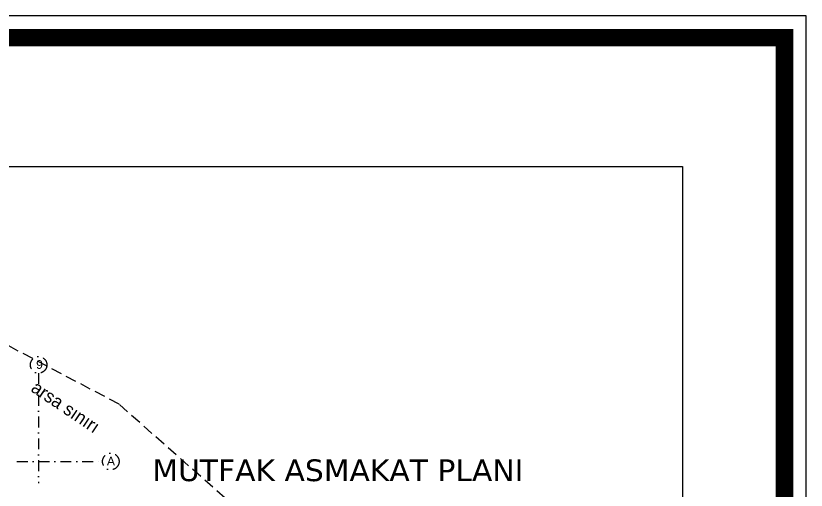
# Model space of a CAD drawing. Header units: millimetres. Extents: x -29311 to -3405, y 28913 to 42880.
# Drawn here: x -23177 to -21357, y 41210 to 42302 of the extents above; entities that cross this region are included whole.
import ezdxf

# ---------------------------------------------------------------- set-up
doc = ezdxf.new("R2010")
doc.units = ezdxf.units.MM
for name, pattern in [('( Hidden )', [0.375, 0.25, -0.125]), ('DASHDOT', [1, 0.5, -0.25, 0, -0.25]), ('DASHDOT2', [0.5, 0.25, -0.125, 0, -0.125])]:
    doc.linetypes.add(name, pattern=pattern)
for name, color, linetype in [('A-AKS', 57, 'DASHDOT'), ('A-AKS.', 57, 'DASHDOT2'), ('vaz_bina2', 161, 'Continuous'), ('yazı1', 7, 'Continuous'), ('Yazılar', 253, 'Continuous')]:
    doc.layers.add(name, color=color, linetype=linetype)
doc.styles.add('HA_SMART', font='')
doc.styles.get("Standard").update_dxf_attribs({"font": 'arial.ttf'})
doc.styles.add('text1', font='arial.ttf')
doc.styles.get('HA_SMART').set_extended_font_data('Sakkal Majalla')

# ---------------------------------------------------------------- blocks, each defined once
blk = doc.blocks.new('ANTET')
at = {"color": 251, "const_width": 20, "elevation": 0}
blk.add_lwpolyline([(-18595.04, -50619.36), (-18595.04, -52600.11), (-14668.24, -52600.11), (-14668.24, -50619.36)], close=True, dxfattribs=at)
at = {"layer": 'Yazılar', "elevation": 0}
for points in [[(-18620.04, -50594.36), (-18620.04, -52625.11), (-14643.24, -52625.11), (-14643.24, -50594.36)], [(-18397.88, -50768.01), (-14785.5, -50768.01), (-14785.5, -52468.87), (-18397.88, -52468.87)]]:
    blk.add_lwpolyline(points, close=True, dxfattribs=at)
blk = doc.blocks.new('AKS')
at = {"layer": 'A-AKS.', "ltscale": 100}
for p, q in [((5256.6, 2308.4), (5256.6, 2054.9)), ((5206.6, 2104.9), (5403.8, 2104.9))]:
    blk.add_line(p, q, dxfattribs=at)
for centre in [(5256.6, 2327.4), (5422.8, 2104.9)]:
    blk.add_circle(centre, 19, dxfattribs=at)
at = {"layer": 'A-AKS.', "ltscale": 100, "char_height": 20, "width": 18.894, "attachment_point": 1, "style": 'text1'}
for s, insert in [('9', (5250.8, 2338.2)), ('A', (5413.8, 2115.8))]:
    blk.add_mtext(s, dxfattribs=dict(at, insert=insert))
blk = doc.blocks.new('MUTFAK K')
at = {"layer": 'yazı1', "insert": (-13536.82, 41280.8), "char_height": 50, "width": 1514.585, "attachment_point": 1}
blk.add_mtext('{\\fVerdana|b0|i0|c162|p34;MUTFAK ASMAKAT PLANI }', dxfattribs=at)

msp = doc.modelspace()

# ---------------------------------------------------------------- linework, layer by layer
at = {"layer": 'vaz_bina2', "linetype": '( Hidden )', "ltscale": 100}
msp.add_lwpolyline([(-28374.8, 41087.28), (-28131.22, 39221.08), (-23118.21, 39238.89), (-22100.43, 39242.51), (-22369.36, 40634.75), (-22611.15, 41117.08), (-22939.4, 41407.74), (-23296.6, 41596.35), (-23667.74, 41706.43), (-24036.53, 41755.81), (-28439.79, 41585.13)], close=True, dxfattribs=at)

# ---------------------------------------------------------------- block references
at = {"xscale": 2, "yscale": 2, "zscale": 2}
msp.add_blockref('ANTET', (7929.5, 143490.88, 0), dxfattribs=at)
msp.add_blockref('MUTFAK K', (-9326.04, 0))
at = {"layer": 'A-AKS'}
msp.add_blockref('AKS', (-28381.33, 39171.08), dxfattribs=at)

# ---------------------------------------------------------------- texts
at = {"layer": 'yazı1', "linetype": 'ByBlock', "insert": (-23128, 41464), "char_height": 30, "width": 407.0194, "attachment_point": 1, "rotation": 326.0578, "style": 'HA_SMART'}
msp.add_mtext('arsa sınırı', dxfattribs=at)

doc.saveas('drawing.dxf')
